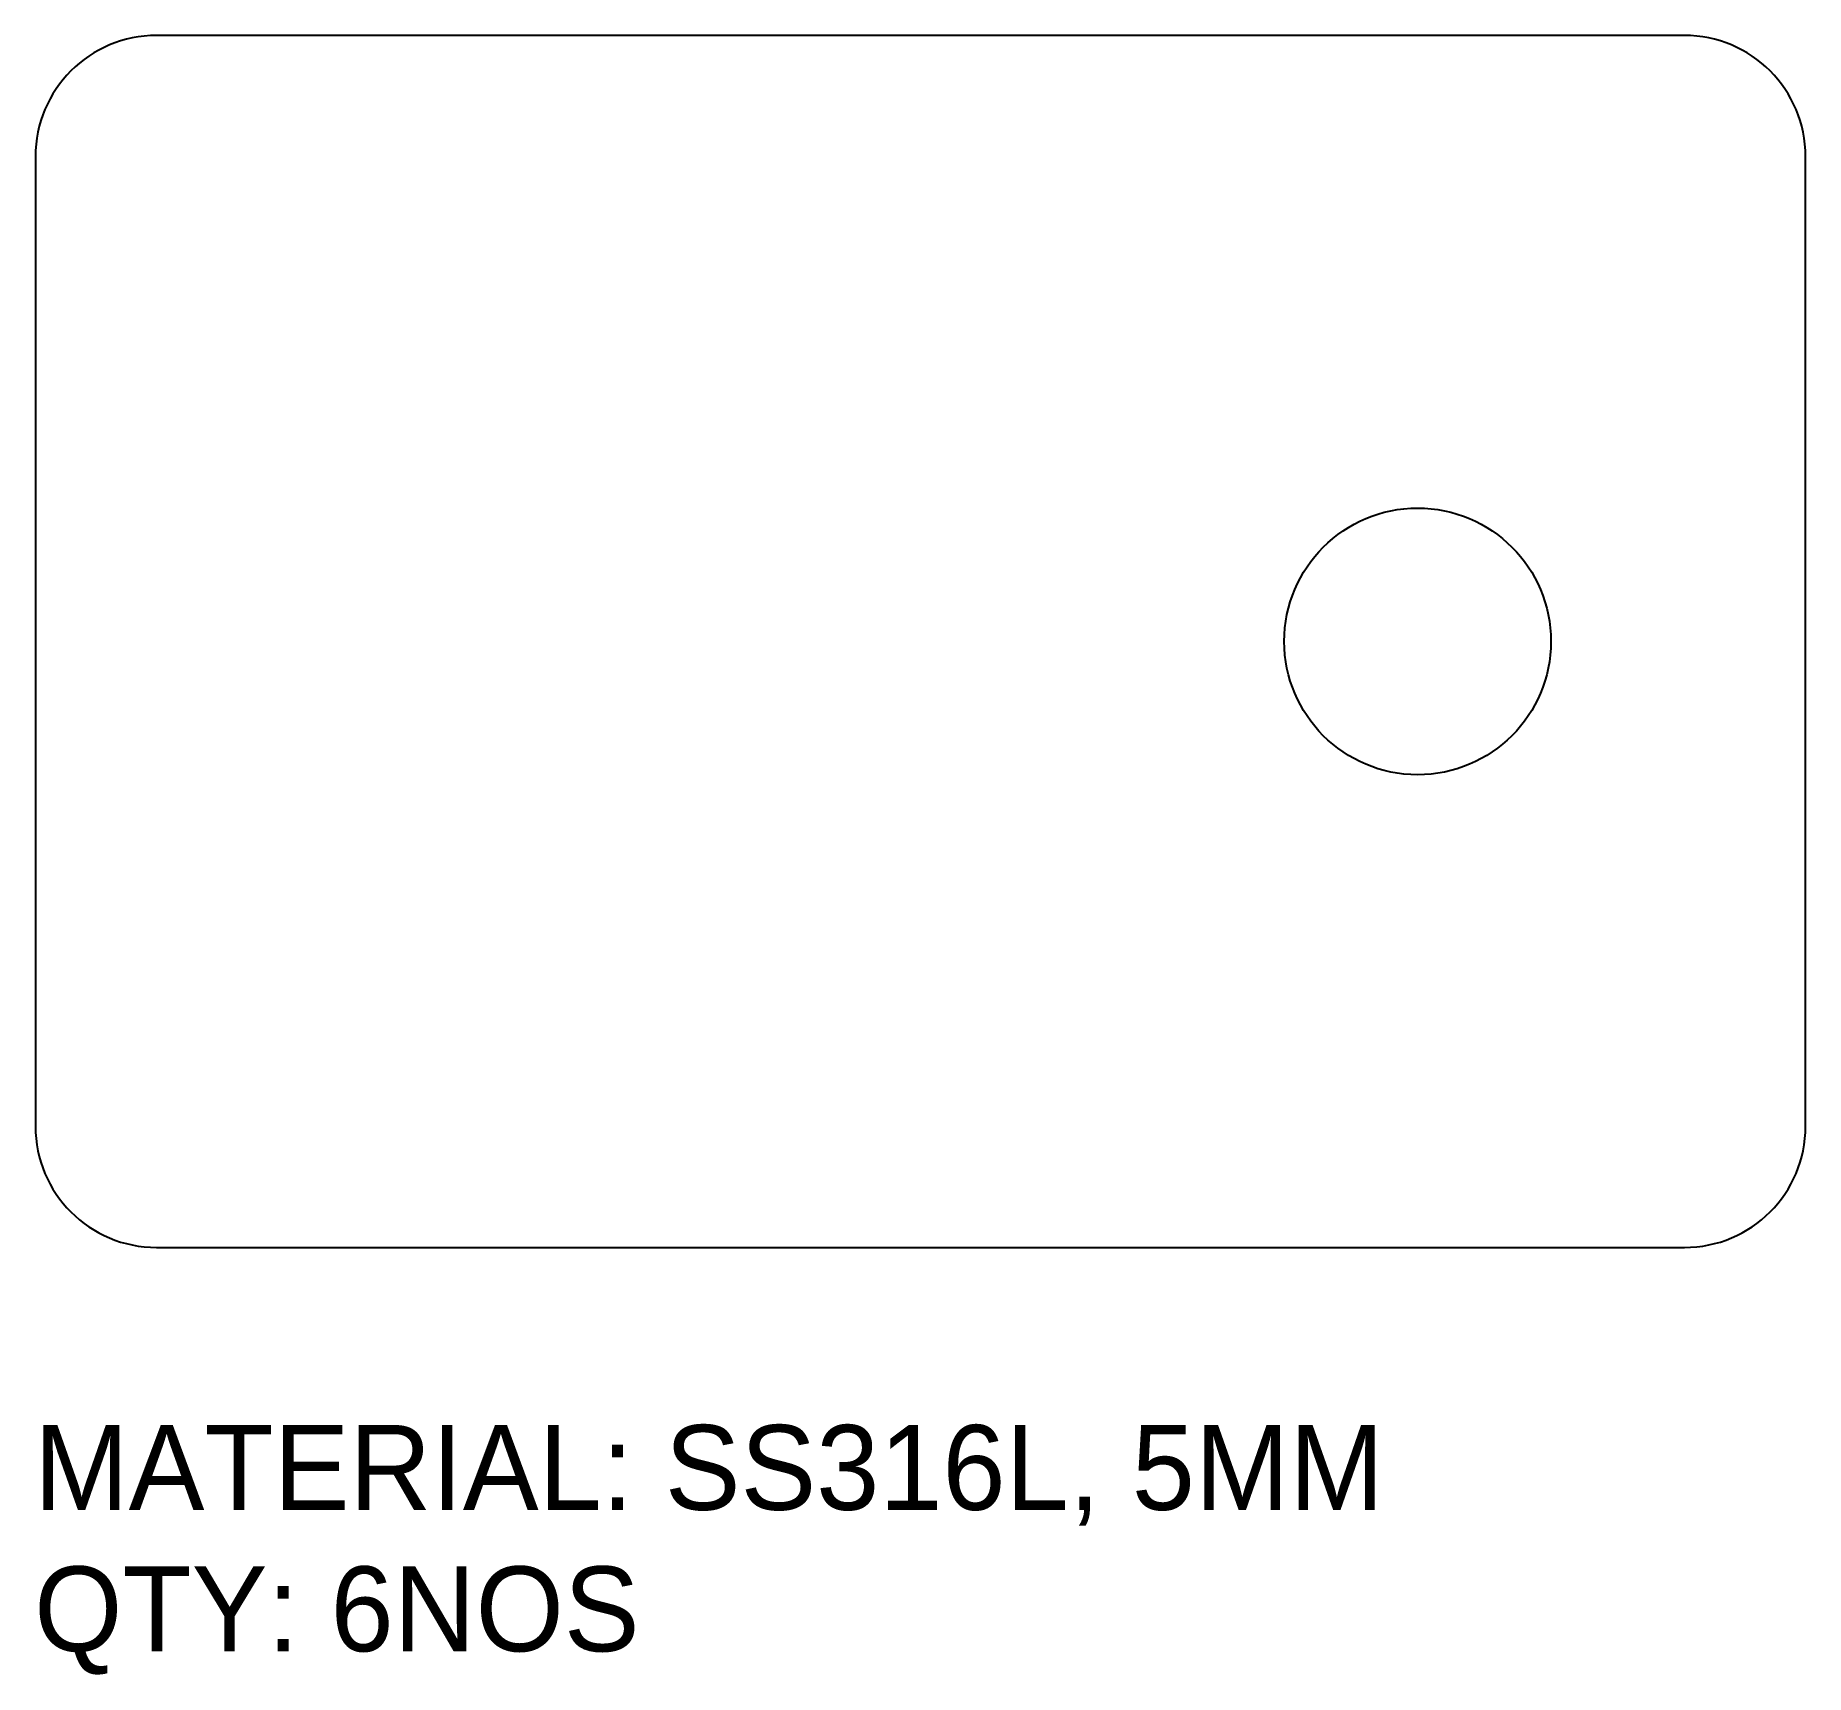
# Model space of a CAD drawing. Header units: millimetres. Extents: x 26.3 to 99.3, y 9 to 76.6.
import ezdxf

# ---------------------------------------------------------------- set-up
doc = ezdxf.new("R2010")
doc.units = ezdxf.units.MM
doc.layers.add('LaserCutting', color=3, linetype='Continuous')

msp = doc.modelspace()

# ---------------------------------------------------------------- linework, layer by layer
at = {"layer": 'LaserCutting', "linetype": 'Continuous', "lineweight": 25}
for p, q in [((94.297, 76.597), (31.297, 76.597)), ((26.297, 71.597), (26.297, 31.597)), ((99.297, 31.597), (99.297, 71.597)), ((31.297, 26.597), (94.297, 26.597))]:
    msp.add_line(p, q, dxfattribs=at)
msp.add_circle((83.297, 51.597), 5.5, dxfattribs=at)
for centre, start, end in [((31.297, 71.597), 90, 180), ((94.297, 71.597), 0, 90), ((31.297, 31.597), 180, 270), ((94.297, 31.597), 270, 0)]:
    msp.add_arc(centre, 5, start, end, dxfattribs=at)

# ---------------------------------------------------------------- texts
at = {"insert": (26.245, 19.272), "char_height": 3.5, "width": 79.59573, "attachment_point": 1}
msp.add_mtext('{MATERIAL: SS316L, 5MM\\PQTY: 6NOS}', dxfattribs=at)

doc.saveas('drawing.dxf')
